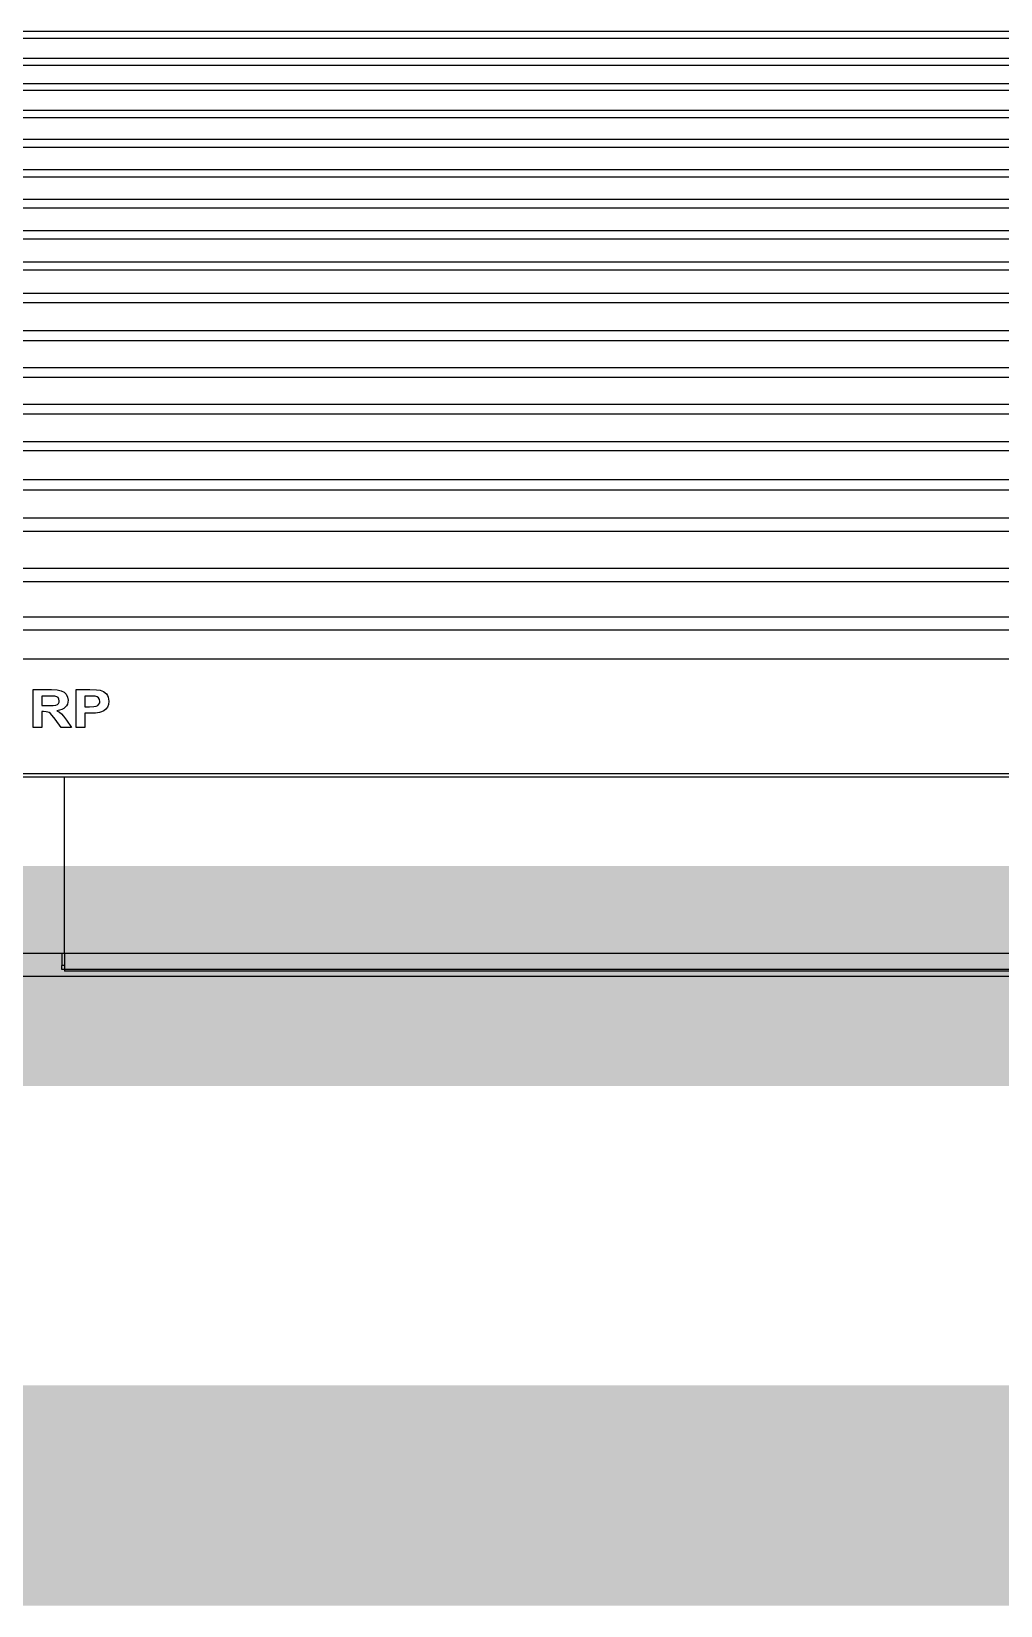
# Model space of a CAD drawing. Header units: inches. Extents: x -106706990 to 300603, y -86718466 to 1728185.
# Drawn here: x 21680.5 to 21921.1, y 22219 to 22609.5 of the extents above; entities that cross this region are included whole.
import ezdxf

# ---------------------------------------------------------------- set-up
doc = ezdxf.new("R2010")
doc.units = ezdxf.units.IN
doc.header["$MEASUREMENT"] = 0
doc.layers.add('Edges', color=7, linetype='Continuous')
doc.layers.add('LAMP', color=5, linetype='Continuous')

# ---------------------------------------------------------------- blocks, each defined once
blk = doc.blocks.new('YBC 236')
at = {"layer": 'LAMP', "const_width": 54.6}
for points in [[(-134681.75, 193670.67), (-133371.43, 193670.67)], [(-134681.75, 193541.82), (-133371.43, 193541.82)]]:
    blk.add_lwpolyline(points, dxfattribs=at)
blk = doc.blocks.new('*U180')
at = {"layer": 'LAMP'}
blk.add_blockref('YBC 236', (134026.59, -193606.25, -5.46), dxfattribs=at)
blk = doc.blocks.new('*U181')
at = {"layer": 'LAMP', "color": 0, "linetype": 'ByBlock', "lineweight": -2, "transparency": 16777216}
blk.add_blockref('*U180', (0, 2000), dxfattribs=at)
blk = doc.blocks.new('air con')
at = {"layer": 'Edges'}
for p, q in [((152.402, 36.701), (71.402, 36.701)), ((152.402, 36.542), (71.402, 36.542)), ((152.402, 36.078), (71.402, 36.078)), ((152.402, 35.914), (71.402, 35.914)), ((152.402, 35.493), (71.402, 35.493)), ((152.402, 35.34), (71.402, 35.34)), ((152.402, 34.877), (71.402, 34.877)), ((152.402, 34.709), (71.402, 34.709)), ((152.402, 34.207), (71.402, 34.207)), ((152.402, 34.022), (71.402, 34.022)), ((152.402, 33.51), (71.402, 33.51)), ((152.402, 33.335), (71.402, 33.335)), ((152.402, 32.826), (71.402, 32.826)), ((152.402, 32.625), (71.402, 32.625)), ((152.402, 32.098), (71.402, 32.098)), ((152.402, 31.911), (71.402, 31.911)), ((152.402, 31.378), (71.402, 31.378)), ((152.402, 31.189), (71.402, 31.189)), ((152.402, 30.654), (71.402, 30.654)), ((152.402, 30.439), (71.402, 30.439)), ((152.402, 29.791), (71.402, 29.791)), ((152.402, 29.562), (71.402, 29.562)), ((152.402, 28.935), (71.402, 28.935)), ((152.402, 28.714), (71.402, 28.714)), ((152.402, 28.092), (71.402, 28.092)), ((152.402, 27.871), (71.402, 27.871)), ((152.402, 27.226), (71.402, 27.226)), ((152.402, 27.024), (71.402, 27.024)), ((152.402, 26.349), (71.402, 26.349)), ((152.402, 26.117), (71.402, 26.117)), ((152.402, 25.469), (71.402, 25.469)), ((152.402, 25.162), (71.402, 25.162)), ((152.402, 24.304), (71.402, 24.304)), ((152.402, 24.002), (71.402, 24.002)), ((152.402, 23.184), (71.402, 23.184)), ((152.402, 22.883), (71.402, 22.883)), ((152.402, 22.213), (71.402, 22.213)), ((76.199, 20.639), (76.199, 21.51)), ((76.199, 21.51), (76.616, 21.51)), ((76.616, 21.51), (76.752, 21.504)), ((76.752, 21.504), (76.845, 21.486)), ((76.845, 21.486), (76.91, 21.454)), ((76.91, 21.454), (76.96, 21.403)), ((77.19, 20.639), (77.19, 21.51)), ((77.19, 21.51), (77.508, 21.51)), ((77.508, 21.51), (77.658, 21.506)), ((77.658, 21.506), (77.744, 21.497)), ((77.744, 21.497), (77.822, 21.465)), ((77.822, 21.465), (77.886, 21.411)), ((76.552, 21.362), (76.397, 21.362)), ((76.397, 21.362), (76.397, 21.141)), ((76.397, 21.141), (76.544, 21.141)), ((76.544, 21.141), (76.66, 21.144)), ((76.697, 21.359), (76.552, 21.362)), ((76.66, 21.144), (76.722, 21.152)), ((76.74, 21.347), (76.697, 21.359)), ((76.722, 21.152), (76.754, 21.167)), ((76.772, 21.325), (76.74, 21.347)), ((76.754, 21.167), (76.778, 21.189)), ((76.791, 21.294), (76.772, 21.325)), ((76.778, 21.189), (76.793, 21.218)), ((76.798, 21.254), (76.791, 21.294)), ((76.793, 21.218), (76.798, 21.254)), ((76.901, 21.075), (76.856, 21.052)), ((76.938, 21.104), (76.901, 21.075)), ((76.966, 21.138), (76.938, 21.104)), ((76.96, 21.403), (76.992, 21.338)), ((76.986, 21.176), (76.966, 21.138)), ((76.999, 21.219), (76.986, 21.176)), ((76.992, 21.338), (77.003, 21.266)), ((77.003, 21.266), (76.999, 21.219)), ((77.388, 21.362), (77.388, 21.115)), ((77.484, 21.362), (77.388, 21.362)), ((77.388, 21.115), (77.497, 21.115)), ((77.627, 21.356), (77.484, 21.362)), ((77.497, 21.115), (77.595, 21.119)), ((77.595, 21.119), (77.654, 21.129)), ((77.671, 21.343), (77.627, 21.356)), ((77.654, 21.129), (77.689, 21.146)), ((77.707, 21.318), (77.671, 21.343)), ((77.689, 21.146), (77.716, 21.172)), ((77.731, 21.283), (77.707, 21.318)), ((77.716, 21.172), (77.733, 21.203)), ((77.738, 21.239), (77.731, 21.283)), ((77.733, 21.203), (77.738, 21.239)), ((77.91, 21.107), (77.873, 21.058)), ((77.886, 21.411), (77.911, 21.376)), ((77.935, 21.168), (77.91, 21.107)), ((77.911, 21.376), (77.929, 21.336)), ((77.929, 21.336), (77.939, 21.291)), ((77.943, 21.242), (77.935, 21.168)), ((77.939, 21.291), (77.943, 21.242)), ((76.437, 21.002), (76.397, 21.002)), ((76.397, 21.002), (76.397, 20.639)), ((76.496, 21), (76.437, 21.002)), ((76.537, 20.993), (76.496, 21)), ((76.568, 20.979), (76.537, 20.993)), ((76.597, 20.956), (76.568, 20.979)), ((76.702, 20.828), (76.597, 20.956)), ((76.845, 20.639), (76.702, 20.828)), ((76.804, 21.034), (76.743, 21.023)), ((76.743, 21.023), (76.802, 20.988)), ((76.802, 20.988), (76.849, 20.95)), ((76.856, 21.052), (76.804, 21.034)), ((76.849, 20.95), (76.899, 20.895)), ((76.899, 20.895), (76.962, 20.809)), ((76.962, 20.809), (77.082, 20.639)), ((77.518, 20.967), (77.388, 20.967)), ((77.388, 20.967), (77.388, 20.639)), ((77.637, 20.97), (77.518, 20.967)), ((77.724, 20.98), (77.637, 20.97)), ((77.776, 20.995), (77.724, 20.98)), ((77.827, 21.021), (77.776, 20.995)), ((77.873, 21.058), (77.827, 21.021)), ((76.397, 20.639), (76.199, 20.639)), ((77.082, 20.639), (76.845, 20.639)), ((77.388, 20.639), (77.19, 20.639)), ((152.402, 19.568), (71.402, 19.568)), ((152.402, 19.493), (71.402, 19.493)), ((76.921, 15.42), (76.921, 19.493)), ((76.921, 18.47), (76.921, 18.812)), ((76.921, 18.133), (76.921, 18.47)), ((76.921, 17.803), (76.921, 18.133)), ((76.921, 17.48), (76.921, 17.803)), ((76.921, 17.163), (76.921, 17.48)), ((76.921, 16.853), (76.921, 17.163)), ((76.921, 16.551), (76.921, 16.853)), ((76.921, 16.256), (76.921, 16.551)), ((76.921, 15.969), (76.921, 16.256)), ((76.921, 15.69), (76.921, 15.969)), ((76.921, 15.42), (76.921, 15.69)), ((76.855, 15.42), (71.402, 15.42)), ((76.921, 15.42), (76.855, 15.42)), ((76.855, 15.42), (76.855, 15.142)), ((76.921, 15.42), (76.921, 15.142)), ((146.421, 15.42), (76.921, 15.42)), ((71.402, 14.898), (152.402, 14.898)), ((76.921, 15.142), (76.855, 15.142)), ((76.855, 15.051), (76.855, 15.142)), ((76.921, 15.051), (76.855, 15.051)), ((76.921, 15.142), (76.921, 15.051)), ((146.421, 15.051), (76.921, 15.051)), ((76.921, 15.051), (76.921, 15.012)), ((146.421, 15.012), (76.921, 15.012))]:
    blk.add_line(p, q, dxfattribs=at)

msp = doc.modelspace()

# ---------------------------------------------------------------- block references
at = {"xscale": 10.74849191040555, "yscale": 10.74849191040555, "zscale": 10.74849191040555}
msp.add_blockref('air con', (20861.96, 22214.97, -5.46), dxfattribs=at)
at = {"layer": 'LAMP', "color": 0}
msp.add_blockref('*U181', (22284.59, 20310.68), dxfattribs=at)

doc.saveas('drawing.dxf')
